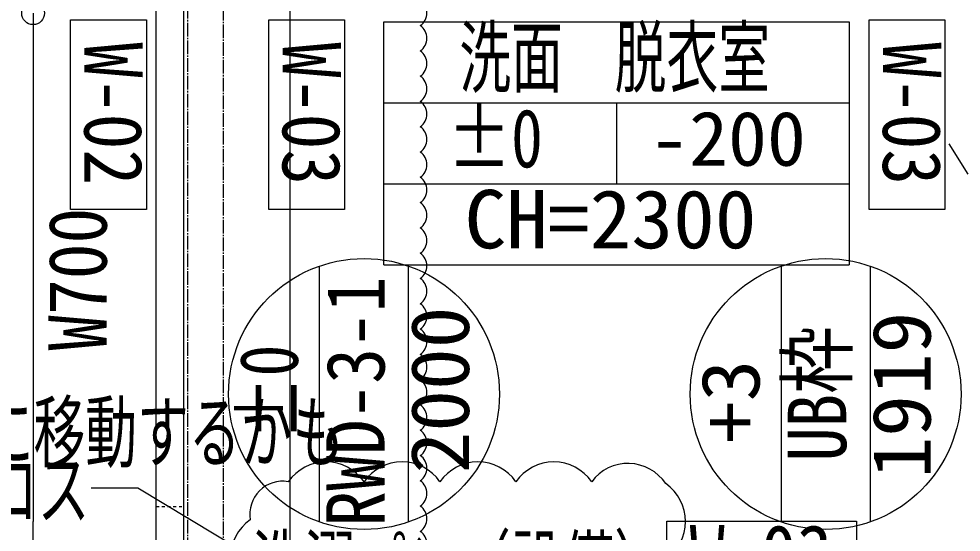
# Model space of a CAD drawing. Units: millimetres at full size, sheet at 1:30. Extents: x -17796 to 21385, y -23279 to 7734.
# Drawn here: x 16782 to 18024, y 378 to 1055 of the extents above; entities that cross this region are included whole.
import ezdxf
from ezdxf.enums import TextEntityAlignment as Align

# ---------------------------------------------------------------- set-up
doc = ezdxf.new("R2010")
doc.units = ezdxf.units.MM
doc.header["$LTSCALE"] = 30
doc.linetypes.add('USER11', pattern=[0.25, 0.125, -0.125])
doc.linetypes.add('USER4', pattern=[0.78, 0.6, -0.06, 0.06, -0.06])
doc.layers.add('0-1_(W)電灯', color=253, linetype='Continuous', lineweight=18)
doc.styles.add('ＭＳ ゴシック', font='')
doc.styles.get('ＭＳ ゴシック').set_extended_font_data('MS Gothic')

msp = doc.modelspace()

# ---------------------------------------------------------------- linework, layer by layer
at = {"layer": '0-1_(W)電灯', "color": 54, "linetype": 'USER4'}
for p, q in [((17004.07, 3927.68), (17004.07, -394.04)), ((17051.07, 1795.96), (17051.07, -394.04))]:
    msp.add_line(p, q, dxfattribs=at)
at = {"layer": '0-1_(W)電灯', "color": 7}
for p, q in [((16800.72, 1061.96), (16800.72, 1031.96)), ((17263.03, 1050.5), (17876.36, 1050.5)), ((17263.03, 730.5), (17263.03, 1050.5)), ((17876.36, 1050.5), (17876.36, 730.5)), ((17263.03, 943.84), (17876.36, 943.84)), ((17569.69, 943.84), (17569.69, 837.17)), ((17263.03, 837.17), (17876.36, 837.17)), ((17263.03, 730.5), (17876.36, 730.5)), ((16800.72, 361.96), (16800.72, 391.96))]:
    msp.add_line(p, q, dxfattribs=at)
at = {"layer": '0-1_(W)電灯', "color": 6}
for p, q in [((16800.72, 1031.96), (16800.72, 391.96)), ((17178.32, 391.4), (17178.32, 728.68)), ((17295.58, 391.4), (17295.58, 728.68)), ((17786.73, 728.68), (17786.73, 391.4)), ((17903.99, 728.68), (17903.99, 391.4))]:
    msp.add_line(p, q, dxfattribs=at)
at = {"layer": '0-1_(W)電灯'}
msp.add_line((18033.07, 849.96), (18008.07, 889.96), dxfattribs=at)
at = {"layer": '0-1_(W)電灯', "color": 82}
for points in [[(17087.07, 1759.96), (17139.11, 1729.91), (17139.11, -306.48), (17087.07, -358.04)], [(16877.2, 436.49), (16938.9, 436.49), (17142.21, 313.86)]]:
    msp.add_lwpolyline(points, dxfattribs=at)
at = {"layer": '0-1_(W)電灯', "color": 6}
msp.add_lwpolyline([(16999.07, 1066.96), (16999.07, 326.96), (16963.07, 326.96), (16963.07, 1066.96)], close=True, dxfattribs=at)
at = {"layer": '0-1_(W)電灯', "color": 2}
for points in [[(16850.01, 803.38), (16850.01, 1053.38), (16950.01, 1053.38), (16950.01, 803.38)], [(17111.29, 803.38), (17111.29, 1053.38), (17211.29, 1053.38), (17211.29, 803.38)], [(17902.64, 803.38), (17902.64, 1053.38), (18002.64, 1053.38), (18002.64, 803.38)], [(17886.2, 292.34), (17636.2, 292.34), (17636.2, 392.34), (17886.2, 392.34)]]:
    msp.add_lwpolyline(points, close=True, dxfattribs=at)
at = {"layer": '0-1_(W)電灯', "color": 6, "linetype": 'USER11'}
msp.add_lwpolyline([(16999.07, 411.96), (16999.07, -328.04), (16963.07, -328.04), (16963.07, 411.96)], close=True, dxfattribs=at)
at = {"layer": '0-1_(W)電灯', "color": 7}
msp.add_circle((16800.72, 1061.96), 15, dxfattribs=at)
msp.add_circle((16800.72, 1061.96), 15, dxfattribs=at)
at = {"layer": '0-1_(W)電灯', "color": 6}
for centre in [(17236.95, 560.04), (17845.36, 560.04)]:
    msp.add_circle(centre, 178.54, dxfattribs=at)
at = {"layer": '0-1_(W)電灯', "color": 1}
for centre, radius, start, end in [((17299.37, 1062.35), 20.35, 305, 55), ((17299.37, 1029.02), 20.35, 305, 55), ((17299.37, 995.68), 20.35, 305, 55), ((17299.37, 962.35), 20.35, 305, 55), ((17299.37, 929.02), 20.35, 305, 55), ((17299.37, 895.68), 20.35, 305, 55), ((17299.37, 862.35), 20.35, 305, 55), ((17299.37, 829.02), 20.35, 305, 55), ((17299.37, 795.68), 20.35, 305, 55), ((17299.37, 762.35), 20.35, 305, 55), ((17299.37, 729.02), 20.35, 305, 55), ((17299.37, 695.68), 20.35, 305, 55), ((17299.37, 662.35), 20.35, 305, 55), ((17299.37, 629.02), 20.35, 305, 55), ((17299.37, 595.68), 20.35, 305, 55), ((17299.37, 562.35), 20.35, 305, 55), ((17299.37, 529.02), 20.35, 305, 55), ((17299.37, 495.68), 20.35, 305, 55), ((17299.37, 462.35), 20.35, 305, 55), ((17187.06, 409.44), 61.04, 35, 145), ((17287.06, 409.44), 61.04, 35, 145), ((17387.06, 409.44), 61.04, 35, 145), ((17487.06, 409.44), 61.04, 35, 145), ((17584.95, 409.06), 59.54, 33.5427, 143.5427), ((17129.57, 401.94), 43.16, 80.00588, 190.00588), ((17299.37, 429.02), 20.35, 305, 55), ((17599.57, 391.97), 61.04, 305, 55), ((17299.37, 395.68), 20.35, 305, 55), ((17122.08, 344.44), 61.04, 125, 235), ((17299.37, 362.35), 20.35, 305, 55)]:
    msp.add_arc(centre, radius, start, end, dxfattribs=at)

# ---------------------------------------------------------------- texts
at = {"layer": '0-1_(W)電灯', "color": 7, "style": 'ＭＳ ゴシック'}
for s, height, width, p in [('洗面\u3000脱衣室', 76.97, 0.65, (17362.57, 942.37)), ('±0', 76.97, 0.8, (17346.96, 835.7)), ('-200', 71.84, 1.05, (17614.07, 839.35)), ('CH=2300', 76.97, 1.05, (17369.39, 729.03))]:
    msp.add_text(s, height=height, dxfattribs=dict(at, width=width)).set_placement(p, align=Align.BOTTOM_LEFT)
at = {"layer": '0-1_(W)電灯', "color": 2, "style": 'ＭＳ ゴシック', "width": 0.9}
for s, p in [('W-02', (16845.21, 1023.88)), ('W-03', (17106.48, 1023.88)), ('W-03', (17897.83, 1023.88))]:
    msp.add_text(s, height=76.97, rotation=270, dxfattribs=at).set_placement(p, align=Align.BOTTOM_LEFT)
at = {"layer": '0-1_(W)電灯', "color": 9, "style": 'ＭＳ ゴシック', "width": 0.9}
msp.add_text('W700', height=76.97, rotation=90, dxfattribs=at).set_placement((16920.9, 617.1), align=Align.BOTTOM_LEFT)
at = {"layer": '0-1_(W)電灯', "color": 6, "style": 'ＭＳ ゴシック'}
for s, width, p in [('RWD-3-1', 0.9, (17287.14, 385.18)), ('2000', 1.05, (17398.41, 455.43)), ('1919', 1.05, (18006.82, 448.66)), ('UB枠', 0.85, (17895.54, 471.24)), ('±0', 0.8, (17172.91, 499.43)), ('+3', 1.05, (17781.32, 495.32))]:
    msp.add_text(s, height=76.97, rotation=90, dxfattribs=dict(at, width=width)).set_placement(p, align=Align.BOTTOM_LEFT)
at = {"layer": '0-1_(W)電灯', "color": 1, "style": 'ＭＳ ゴシック', "width": 0.65}
msp.add_text('洗濯パンの為扉を↑方向に移動するかも', height=76.97, dxfattribs=at).set_placement((15982.61, 448.32), align=Align.BOTTOM_LEFT)
at = {"layer": '0-1_(W)電灯', "color": 82, "style": 'ＭＳ ゴシック', "width": 0.65}
msp.add_text('アクセントクロス', height=76.97, dxfattribs=at).set_placement((16329.07, 373), align=Align.BOTTOM_LEFT)
at = {"layer": '0-1_(W)電灯', "color": 2, "style": 'ＭＳ ゴシック', "width": 0.9}
msp.add_text('W-03', height=76.97, dxfattribs=at).set_placement((17665.71, 287.53), align=Align.BOTTOM_LEFT)
at = {"layer": '0-1_(W)電灯', "color": 94, "style": 'ＭＳ ゴシック', "width": 0.65}
msp.add_text('洗濯パン（設備）', height=76.97, dxfattribs=at).set_placement((17089.08, 271.34), align=Align.BOTTOM_LEFT)

doc.saveas('drawing.dxf')
